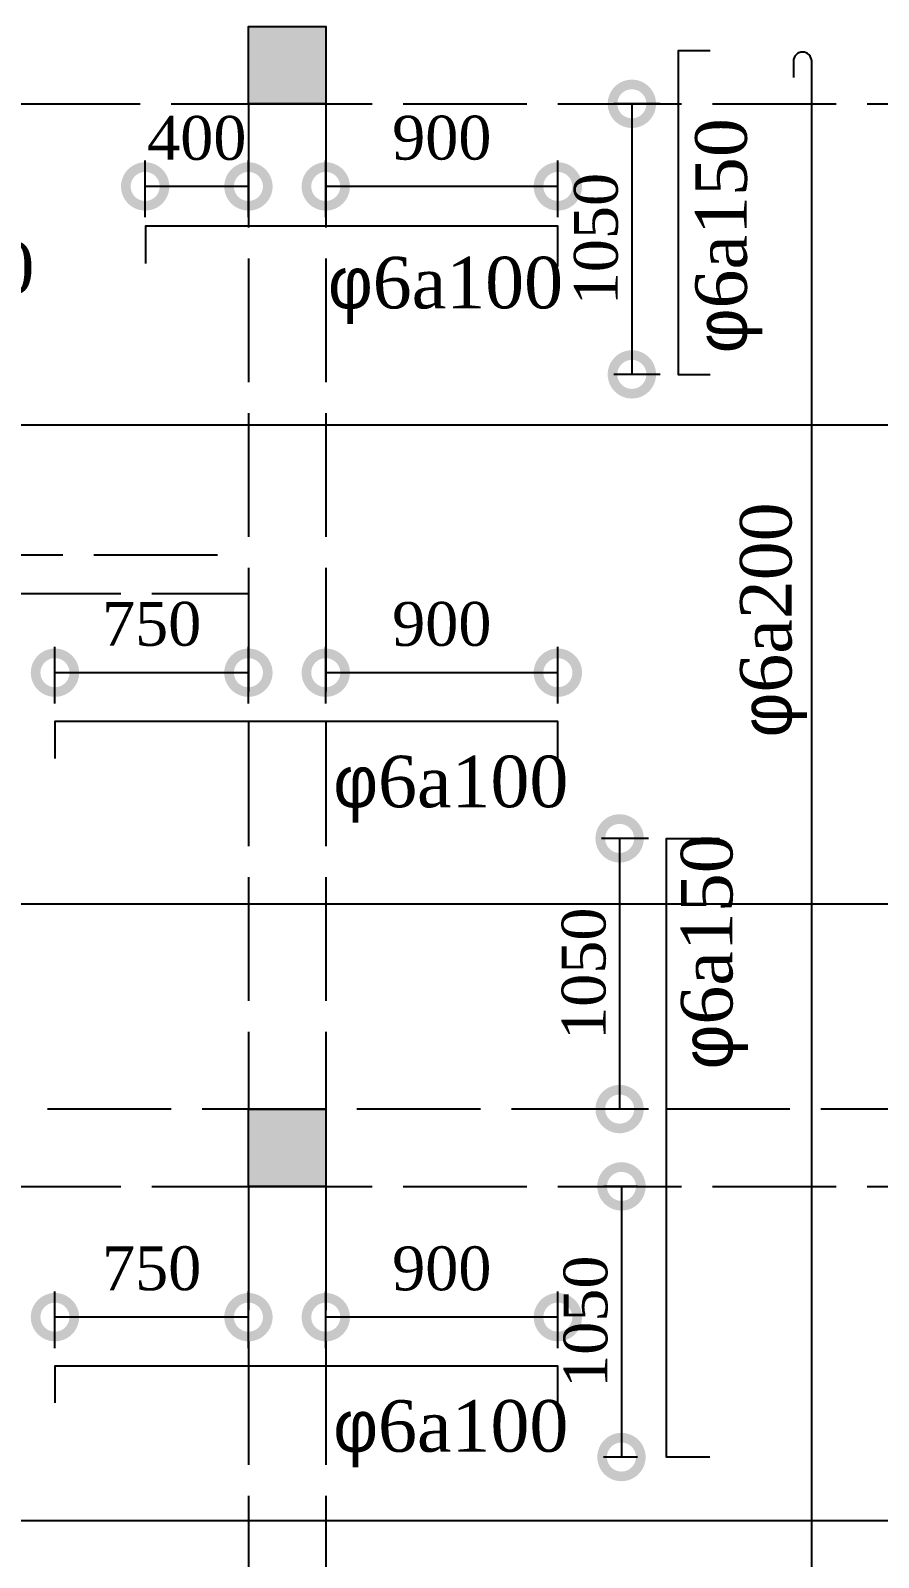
# Model space of a CAD drawing. Extents: x -105064 to -20964, y -943 to 58457.
# Drawn here: x -66441 to -63152, y 33593 to 39517 of the extents above; entities that cross this region are included whole.
import ezdxf

# ---------------------------------------------------------------- set-up
doc = ezdxf.new("R2010")
doc.units = 0
doc.header["$LTSCALE"] = 40
doc.linetypes.add('ACAD_ISO02W100', pattern=[15, 12, -3])
doc.layers.get('0').update_dxf_attribs({"linetype": 'CONTINUOUS'})
doc.layers.get('DEFPOINTS').update_dxf_attribs({"linetype": 'CONTINUOUS'})
for name, color, linetype in [('COT', 3, 'CONTINUOUS'), ('KTHUOT', 6, 'CONTINUOUS'), ('MANH', 2, 'CONTINUOUS'), ('TEXT', 7, 'CONTINUOUS'), ('THEP', 1, 'CONTINUOUS')]:
    doc.layers.add(name, color=color, linetype=linetype)
doc.styles.add('VNI-HELVE', font='')
doc.styles.add('VNI-TIMES', font='')
doc.styles.get('VNI-HELVE').set_extended_font_data('VNI-Helve')
doc.styles.get('VNI-TIMES').set_extended_font_data('VNI-Times')
doc.dimstyles.new('D1', dxfattribs={"dimscale": 0, "dimtxt": 300, "dimasz": 250, "dimexe": 250, "dimexo": 0, "dimgap": 160, "dimtad": 1, "dimdec": 0, "dimdsep": 46, "dimtxsty": 'VNI-HELVE', "dimblk1": 'ARCHTICK', "dimblk2": 'ARCHTICK', "dimsah": 1, "dimcen": 2.5, "dimclrd": 6, "dimclre": 6, "dimclrt": 6, "dimadec": 0, "dimazin": 0, "dimtfac": 1, "dimtdec": 0, "dimtmove": 0, "dimatfit": 3, "dimldrblk": 'ARCHTICK', "dimfxl": 1, "dimtolj": 1, "dimtzin": 0, "dimarcsym": 0})

# ---------------------------------------------------------------- blocks, each defined once
blk = doc.blocks.new('_DotSmall')
at = {"color": 0, "linetype": 'ByBlock', "const_width": 0.5}
blk.add_lwpolyline([(-0.0625, 0, 1), (0.0625, 0, 1)], format="xyb", close=True, dxfattribs=at)
blk = doc.blocks.new('*D195')
at = {"layer": 'DEFPOINTS', "color": 0, "linetype": 'Continuous', "transparency": 16777216}
for p in [(-66346.3, 34525.2), (-66346.3, 34335.5), (-65595.8, 34335.5)]:
    blk.add_point(p, dxfattribs=at)
at = {"layer": 'KTHUOT', "color": 9, "linetype": 'Continuous', "lineweight": -2, "transparency": 16777216}
for p, q in [((-66346.3, 34405.5), (-66346.3, 34625.2)), ((-65595.8, 34405.5), (-65595.8, 34625.2)), ((-65595.8, 34525.2), (-66346.3, 34525.2))]:
    blk.add_line(p, q, dxfattribs=at)
at = {"layer": 'KTHUOT', "color": 9, "linetype": 'Continuous', "lineweight": -2, "transparency": 16777216, "xscale": 300, "yscale": 300, "zscale": 300, "rotation": 180}
blk.add_blockref('_DotSmall', (-66346.3, 34525.2), dxfattribs=at)
at = {"layer": 'KTHUOT', "color": 9, "linetype": 'Continuous', "lineweight": -2, "transparency": 16777216, "xscale": 300, "yscale": 300, "zscale": 300}
blk.add_blockref('_DotSmall', (-65595.8, 34525.2), dxfattribs=at)
at = {"layer": 'KTHUOT', "color": 7, "linetype": 'Continuous', "transparency": 16777216, "insert": (-65971.1, 34713.6), "char_height": 170, "attachment_point": 5, "style": 'VNI-TIMES'}
blk.add_mtext('\\A1;750', dxfattribs=at)
blk = doc.blocks.new('_ARCHTICK')
at = {"color": 0, "linetype": 'ByBlock', "const_width": 0.15}
blk.add_lwpolyline([(-0.5, -0.5), (0.5, 0.5)], dxfattribs=at)
blk = doc.blocks.new('*D198')
at = {"layer": 'DEFPOINTS', "color": 0, "linetype": 'Continuous', "transparency": 16777216}
for p in [(-65295.8, 34525.2), (-65295.8, 34335.5), (-64395.4, 34335.5)]:
    blk.add_point(p, dxfattribs=at)
at = {"layer": 'KTHUOT', "color": 9, "linetype": 'Continuous', "lineweight": -2, "transparency": 16777216}
for p, q in [((-65295.8, 34405.5), (-65295.8, 34625.2)), ((-64395.4, 34405.5), (-64395.4, 34625.2)), ((-64395.4, 34525.2), (-65295.8, 34525.2))]:
    blk.add_line(p, q, dxfattribs=at)
at = {"layer": 'KTHUOT', "color": 9, "linetype": 'Continuous', "lineweight": -2, "transparency": 16777216, "xscale": 300, "yscale": 300, "zscale": 300, "rotation": 180}
blk.add_blockref('_DotSmall', (-65295.8, 34525.2), dxfattribs=at)
at = {"layer": 'KTHUOT', "color": 9, "linetype": 'Continuous', "lineweight": -2, "transparency": 16777216, "xscale": 300, "yscale": 300, "zscale": 300}
blk.add_blockref('_DotSmall', (-64395.4, 34525.2), dxfattribs=at)
at = {"layer": 'KTHUOT', "color": 7, "linetype": 'Continuous', "transparency": 16777216, "insert": (-64845.6, 34713.2), "char_height": 170, "attachment_point": 5, "style": 'VNI-TIMES'}
blk.add_mtext('\\A1;900', dxfattribs=at)
blk = doc.blocks.new('*D249')
at = {"layer": 'DEFPOINTS', "color": 0, "linetype": 'Continuous', "transparency": 16777216}
for p in [(-66346.3, 37025.4), (-66346.3, 36835.8), (-65595.8, 36835.8)]:
    blk.add_point(p, dxfattribs=at)
at = {"layer": 'KTHUOT', "color": 9, "linetype": 'Continuous', "lineweight": -2, "transparency": 16777216}
for p, q in [((-66346.3, 36905.8), (-66346.3, 37125.4)), ((-65595.8, 36905.8), (-65595.8, 37125.4)), ((-65595.8, 37025.4), (-66346.3, 37025.4))]:
    blk.add_line(p, q, dxfattribs=at)
at = {"layer": 'KTHUOT', "color": 9, "linetype": 'Continuous', "lineweight": -2, "transparency": 16777216, "xscale": 300, "yscale": 300, "zscale": 300, "rotation": 180}
blk.add_blockref('_DotSmall', (-66346.3, 37025.4), dxfattribs=at)
at = {"layer": 'KTHUOT', "color": 9, "linetype": 'Continuous', "lineweight": -2, "transparency": 16777216, "xscale": 300, "yscale": 300, "zscale": 300}
blk.add_blockref('_DotSmall', (-65595.8, 37025.4), dxfattribs=at)
at = {"layer": 'KTHUOT', "color": 7, "linetype": 'Continuous', "transparency": 16777216, "insert": (-65971.1, 37213.8), "char_height": 170, "attachment_point": 5, "style": 'VNI-TIMES'}
blk.add_mtext('\\A1;750', dxfattribs=at)
blk = doc.blocks.new('*D248')
at = {"layer": 'DEFPOINTS', "color": 0, "linetype": 'Continuous', "transparency": 16777216}
for p in [(-65295.8, 37025.4), (-65295.8, 36835.8), (-64395.4, 36835.8)]:
    blk.add_point(p, dxfattribs=at)
at = {"layer": 'KTHUOT', "color": 9, "linetype": 'Continuous', "lineweight": -2, "transparency": 16777216}
for p, q in [((-65295.8, 36905.8), (-65295.8, 37125.4)), ((-64395.4, 36905.8), (-64395.4, 37125.4)), ((-64395.4, 37025.4), (-65295.8, 37025.4))]:
    blk.add_line(p, q, dxfattribs=at)
at = {"layer": 'KTHUOT', "color": 9, "linetype": 'Continuous', "lineweight": -2, "transparency": 16777216, "xscale": 300, "yscale": 300, "zscale": 300, "rotation": 180}
blk.add_blockref('_DotSmall', (-65295.8, 37025.4), dxfattribs=at)
at = {"layer": 'KTHUOT', "color": 9, "linetype": 'Continuous', "lineweight": -2, "transparency": 16777216, "xscale": 300, "yscale": 300, "zscale": 300}
blk.add_blockref('_DotSmall', (-64395.4, 37025.4), dxfattribs=at)
at = {"layer": 'KTHUOT', "color": 7, "linetype": 'Continuous', "transparency": 16777216, "insert": (-64845.6, 37213.4), "char_height": 170, "attachment_point": 5, "style": 'VNI-TIMES'}
blk.add_mtext('\\A1;900', dxfattribs=at)
blk = doc.blocks.new('*D269')
at = {"layer": 'DEFPOINTS', "color": 0, "linetype": 'Continuous', "transparency": 16777216}
for p in [(-65295.8, 38911.8), (-65295.8, 38722.1), (-64395.4, 38722.1)]:
    blk.add_point(p, dxfattribs=at)
at = {"layer": 'KTHUOT', "color": 9, "linetype": 'Continuous', "lineweight": -2, "transparency": 16777216}
for p, q in [((-65295.8, 38792.1), (-65295.8, 39011.8)), ((-64395.4, 38792.1), (-64395.4, 39011.8)), ((-64395.4, 38911.8), (-65295.8, 38911.8))]:
    blk.add_line(p, q, dxfattribs=at)
at = {"layer": 'KTHUOT', "color": 9, "linetype": 'Continuous', "lineweight": -2, "transparency": 16777216, "xscale": 300, "yscale": 300, "zscale": 300, "rotation": 180}
blk.add_blockref('_DotSmall', (-65295.8, 38911.8), dxfattribs=at)
at = {"layer": 'KTHUOT', "color": 9, "linetype": 'Continuous', "lineweight": -2, "transparency": 16777216, "xscale": 300, "yscale": 300, "zscale": 300}
blk.add_blockref('_DotSmall', (-64395.4, 38911.8), dxfattribs=at)
at = {"layer": 'KTHUOT', "color": 7, "linetype": 'Continuous', "transparency": 16777216, "insert": (-64845.6, 39099.8), "char_height": 170, "attachment_point": 5, "style": 'VNI-TIMES'}
blk.add_mtext('\\A1;900', dxfattribs=at)
blk = doc.blocks.new('*D270')
at = {"layer": 'DEFPOINTS', "color": 0, "linetype": 'Continuous', "transparency": 16777216}
for p in [(-65996.3, 38911.8), (-65996.3, 38722.1), (-65595.8, 38722.1)]:
    blk.add_point(p, dxfattribs=at)
at = {"layer": 'KTHUOT', "color": 9, "linetype": 'Continuous', "lineweight": -2, "transparency": 16777216}
for p, q in [((-65996.3, 38792.1), (-65996.3, 39011.8)), ((-65595.8, 38792.1), (-65595.8, 39011.8)), ((-65595.8, 38911.8), (-65996.3, 38911.8))]:
    blk.add_line(p, q, dxfattribs=at)
at = {"layer": 'KTHUOT', "color": 9, "linetype": 'Continuous', "lineweight": -2, "transparency": 16777216, "xscale": 300, "yscale": 300, "zscale": 300, "rotation": 180}
blk.add_blockref('_DotSmall', (-65996.3, 38911.8), dxfattribs=at)
at = {"layer": 'KTHUOT', "color": 9, "linetype": 'Continuous', "lineweight": -2, "transparency": 16777216, "xscale": 300, "yscale": 300, "zscale": 300}
blk.add_blockref('_DotSmall', (-65595.8, 38911.8), dxfattribs=at)
at = {"layer": 'KTHUOT', "color": 7, "linetype": 'Continuous', "transparency": 16777216, "insert": (-65796.1, 39098.8), "char_height": 170, "attachment_point": 5, "style": 'VNI-TIMES'}
blk.add_mtext('\\A1;400', dxfattribs=at)
blk = doc.blocks.new('*D405')
at = {"layer": 'DEFPOINTS', "color": 0, "linetype": 'Continuous', "transparency": 16777216}
for p in [(-63928.5, 39232.4), (-64108.3, 38182.7), (-63928.5, 38182.7)]:
    blk.add_point(p, dxfattribs=at)
at = {"layer": 'KTHUOT', "color": 9, "linetype": 'Continuous', "lineweight": -2, "transparency": 16777216}
for p, q in [((-63998.5, 39232.4), (-64178.3, 39232.4)), ((-64108.3, 39232.4), (-64108.3, 38182.7)), ((-63998.5, 38182.7), (-64178.3, 38182.7))]:
    blk.add_line(p, q, dxfattribs=at)
at = {"layer": 'KTHUOT', "color": 9, "linetype": 'Continuous', "lineweight": -2, "transparency": 16777216, "xscale": 300, "yscale": 300, "zscale": 300}
for p, rotation in [((-64108.3, 39232.4), 90), ((-64108.3, 38182.7), 270)]:
    blk.add_blockref('_DotSmall', p, dxfattribs=dict(at, rotation=rotation))
at = {"layer": 'KTHUOT', "color": 7, "linetype": 'Continuous', "transparency": 16777216, "insert": (-64246.7, 38707.6), "char_height": 170, "attachment_point": 5, "rotation": 90, "style": 'VNI-TIMES'}
blk.add_mtext('\\A1;1050', dxfattribs=at)
blk = doc.blocks.new('*D406')
at = {"layer": 'DEFPOINTS', "color": 0, "linetype": 'Continuous', "transparency": 16777216}
for p in [(-63973.4, 36382.5), (-64155.8, 35332.4), (-63973.4, 35332.4)]:
    blk.add_point(p, dxfattribs=at)
at = {"layer": 'KTHUOT', "color": 9, "linetype": 'Continuous', "lineweight": -2, "transparency": 16777216}
for p, q in [((-64043.4, 36382.5), (-64225.8, 36382.5)), ((-64155.8, 36382.5), (-64155.8, 35332.4)), ((-64043.4, 35332.4), (-64225.8, 35332.4))]:
    blk.add_line(p, q, dxfattribs=at)
at = {"layer": 'KTHUOT', "color": 9, "linetype": 'Continuous', "lineweight": -2, "transparency": 16777216, "xscale": 300, "yscale": 300, "zscale": 300}
for p, rotation in [((-64155.8, 36382.5), 90), ((-64155.8, 35332.4), 270)]:
    blk.add_blockref('_DotSmall', p, dxfattribs=dict(at, rotation=rotation))
at = {"layer": 'KTHUOT', "color": 7, "linetype": 'Continuous', "transparency": 16777216, "insert": (-64294.2, 35857.5), "char_height": 170, "attachment_point": 5, "rotation": 90, "style": 'VNI-TIMES'}
blk.add_mtext('\\A1;1050', dxfattribs=at)
blk = doc.blocks.new('*D407')
at = {"layer": 'DEFPOINTS', "color": 0, "linetype": 'Continuous', "transparency": 16777216}
for p in [(-64015.8, 35032.4), (-64148.7, 33982.5), (-64015.8, 33982.5)]:
    blk.add_point(p, dxfattribs=at)
at = {"layer": 'KTHUOT', "color": 9, "linetype": 'Continuous', "lineweight": -2, "transparency": 16777216}
for p, q in [((-64085.8, 35032.4), (-64218.7, 35032.4)), ((-64148.7, 35032.4), (-64148.7, 33982.5)), ((-64085.8, 33982.5), (-64218.7, 33982.5))]:
    blk.add_line(p, q, dxfattribs=at)
at = {"layer": 'KTHUOT', "color": 9, "linetype": 'Continuous', "lineweight": -2, "transparency": 16777216, "xscale": 300, "yscale": 300, "zscale": 300}
for p, rotation in [((-64148.7, 35032.4), 90), ((-64148.7, 33982.5), 270)]:
    blk.add_blockref('_DotSmall', p, dxfattribs=dict(at, rotation=rotation))
at = {"layer": 'KTHUOT', "color": 7, "linetype": 'Continuous', "transparency": 16777216, "insert": (-64287.1, 34507.5), "char_height": 170, "attachment_point": 5, "rotation": 90, "style": 'VNI-TIMES'}
blk.add_mtext('\\A1;1050', dxfattribs=at)

msp = doc.modelspace()

# ---------------------------------------------------------------- linework, layer by layer
at = {"layer": 'COT'}
for points in [[(-65295.8, 39232.4), (-65595.8, 39232.4), (-65595.8, 39532.4), (-65295.8, 39532.4)], [(-65295.8, 35032.4), (-65595.8, 35032.4), (-65595.8, 35332.4), (-65295.8, 35332.4)]]:
    msp.add_lwpolyline(points, close=True, dxfattribs=at)
for points in [[(-65295.8, 39232.4), (-65595.8, 39232.4), (-65295.8, 39532.4), (-65595.8, 39532.4)], [(-65295.8, 35032.4), (-65595.8, 35032.4), (-65295.8, 35332.4), (-65595.8, 35332.4)]]:
    msp.add_solid(points, dxfattribs=at)
at = {"layer": 'MANH', "linetype": 'ACAD_ISO02W100'}
for p, q in [((-68295.8, 39232.4), (-65595.8, 39232.4)), ((-65595.8, 39232.4), (-61995.8, 39232.4)), ((-65595.8, 39232.4), (-65595.8, 35332.4)), ((-65295.8, 39232.4), (-65295.8, 35332.4)), ((-68595.8, 37482.4), (-65595.8, 37482.4)), ((-68370.8, 37332.4), (-65595.8, 37332.4)), ((-65295.8, 35332.4), (-68295.8, 35332.4)), ((-61695.8, 35332.4), (-65295.8, 35332.4)), ((-68370.8, 35032.4), (-65595.8, 35032.4)), ((-65595.8, 35032.4), (-61995.8, 35032.4)), ((-65595.8, 35032.4), (-65595.8, 31132.4)), ((-65295.8, 35032.4), (-65295.8, 31132.4))]:
    msp.add_line(p, q, dxfattribs=at)
at = {"layer": 'THEP'}
for points in [[(-63805, 39438.3), (-63928.5, 39438.3), (-63928.5, 38182.7), (-63805, 38182.7)], [(-64395.1, 38601.3), (-64395.1, 38758.1), (-65995.6, 38758.1), (-65995.6, 38613.3)], [(-64395.4, 36666.8), (-64395.4, 36835.8), (-66346.3, 36835.8), (-66346.3, 36692.8)], [(-63805.5, 33982.5), (-63973.4, 33982.5), (-63973.4, 36382.5), (-63768.5, 36382.5)], [(-64395.4, 34166.6), (-64395.4, 34335.5), (-66346.3, 34335.5), (-66346.3, 34192.6)]]:
    msp.add_lwpolyline(points, dxfattribs=at)
for points in [[(-63410.7, 31132.4), (-63410.7, 39397.5, 1), (-63481.8, 39397.5), (-63481.8, 39334.4)], [(-67096.1, 38029.1), (-67147.1, 38029.1, 1), (-67147.1, 37986.7), (-49341.5, 37986.7, 1), (-49341.5, 38028.6), (-49375.5, 38028.6)], [(-37886, 36217.9), (-37800.8, 36217.9, -1), (-37800.8, 36127.6), (-37800.8, 36127.6), (-71471.3, 36127.6, -1), (-71471.3, 36212.5), (-71407.2, 36212.5)], [(-37886, 33825.2), (-37800.8, 33825.2, -1), (-37800.8, 33734.9), (-37800.8, 33734.9), (-71471.3, 33734.9, -1), (-71471.3, 33819.7), (-71407.2, 33819.7)]]:
    msp.add_lwpolyline(points, format="xyb", dxfattribs=at)

# ---------------------------------------------------------------- texts
at = {"layer": 'TEXT', "char_height": 200, "width": 982.857, "attachment_point": 1, "rotation": 90, "style": 'VNI-TIMES'}
for s, insert in [('{\\fSymbol|b0|i0|c2|p16;f}6a150', (-63862.4, 38264.9)), ('{\\fSymbol|b0|i0|c2|p16;f}6a200', (-63688.8, 36774.5)), ('{\\fSymbol|b0|i0|c2|p16;f}6a150', (-63918.1, 35486.7))]:
    msp.add_mtext(s, dxfattribs=dict(at, insert=insert))
at = {"layer": 'TEXT', "char_height": 200, "width": 982.857, "attachment_point": 1, "style": 'VNI-TIMES'}
for s, insert in [('{\\fSymbol|b0|i0|c2|p16;f}6a200', (-67337.5, 38696.3)), ('{\\fSymbol|b0|i0|c2|p16;f}6a100', (-65286.9, 38638.7)), ('{\\fSymbol|b0|i0|c2|p16;f}6a100', (-65266.3, 36703.4)), ('{\\fSymbol|b0|i0|c2|p16;f}6a100', (-65266.3, 34203.2))]:
    msp.add_mtext(s, dxfattribs=dict(at, insert=insert))

# ---------------------------------------------------------------- dimensions: what is measured, and where the dimension line sits
at = {"layer": 'KTHUOT', "color": 6, "linetype": 'Continuous'}
for base, p1, p2, angle, override, picture, middle in [((-64108.3, 38182.7), (-63928.5, 39232.4), (-63928.5, 38182.7), 90, {"dimscale": 1, "dimtxt": 170, "dimasz": 300, "dimexe": 70, "dimexo": 70, "dimgap": 50, "dimtxsty": 'VNI-TIMES', "dimblk1": 'DotSmall', "dimblk2": 'DotSmall', "dimclrd": 9, "dimclre": 9, "dimclrt": 7}, '*D405', (-64246.7, 38707.6)), ((-65295.8, 38911.8), (-64395.4, 38722.1), (-65295.8, 38722.1), 180, {"dimscale": 1, "dimtxt": 170, "dimasz": 300, "dimexe": 100, "dimexo": 70, "dimgap": 100, "dimtxsty": 'VNI-TIMES', "dimblk1": 'DotSmall', "dimblk2": 'DotSmall', "dimclrd": 9, "dimclre": 9, "dimclrt": 7}, '*D269', (-64845.6, 39099.8)), ((-66346.2719, 37025.3972), (-65595.8347, 36835.7565), (-66346.2719, 36835.7565), 180, {"dimscale": 1, "dimtxt": 170, "dimasz": 300, "dimexe": 100, "dimexo": 70, "dimgap": 100, "dimtxsty": 'VNI-TIMES', "dimblk1": 'DotSmall', "dimblk2": 'DotSmall', "dimclrd": 9, "dimclre": 9, "dimclrt": 7}, '*D249', (-65971.0533, 37213.8022)), ((-65295.8, 37025.4), (-64395.4, 36835.8), (-65295.8, 36835.8), 180, {"dimscale": 1, "dimtxt": 170, "dimasz": 300, "dimexe": 100, "dimexo": 70, "dimgap": 100, "dimtxsty": 'VNI-TIMES', "dimblk1": 'DotSmall', "dimblk2": 'DotSmall', "dimclrd": 9, "dimclre": 9, "dimclrt": 7}, '*D248', (-64845.6, 37213.4)), ((-64155.8, 35332.4), (-63973.4, 36382.5), (-63973.4, 35332.4), 90, {"dimscale": 1, "dimtxt": 170, "dimasz": 300, "dimexe": 70, "dimexo": 70, "dimgap": 50, "dimtxsty": 'VNI-TIMES', "dimblk1": 'DotSmall', "dimblk2": 'DotSmall', "dimclrd": 9, "dimclre": 9, "dimclrt": 7}, '*D406', (-64294.2, 35857.5)), ((-64148.7, 33982.5), (-64015.8, 35032.4), (-64015.8, 33982.5), 90, {"dimscale": 1, "dimtxt": 170, "dimasz": 300, "dimexe": 70, "dimexo": 70, "dimgap": 50, "dimtxsty": 'VNI-TIMES', "dimblk1": 'DotSmall', "dimblk2": 'DotSmall', "dimclrd": 9, "dimclre": 9, "dimclrt": 7}, '*D407', (-64287.1, 34507.5)), ((-66346.2719, 34525.1597), (-65595.8347, 34335.519), (-66346.2719, 34335.519), 180, {"dimscale": 1, "dimtxt": 170, "dimasz": 300, "dimexe": 100, "dimexo": 70, "dimgap": 100, "dimtxsty": 'VNI-TIMES', "dimblk1": 'DotSmall', "dimblk2": 'DotSmall', "dimclrd": 9, "dimclre": 9, "dimclrt": 7}, '*D195', (-65971.0533, 34713.5647)), ((-65295.8, 34525.2), (-64395.4, 34335.5), (-65295.8, 34335.5), 180, {"dimscale": 1, "dimtxt": 170, "dimasz": 300, "dimexe": 100, "dimexo": 70, "dimgap": 100, "dimtxsty": 'VNI-TIMES', "dimblk1": 'DotSmall', "dimblk2": 'DotSmall', "dimclrd": 9, "dimclre": 9, "dimclrt": 7}, '*D198', (-64845.6, 34713.2))]:
    dim = msp.add_linear_dim(base=base, p1=p1, p2=p2, angle=angle, dimstyle='D1', override=override, dxfattribs=at)
    dim.commit()
    dim.dimension.update_dxf_attribs({"geometry": picture, "text_midpoint": middle})
dim = msp.add_linear_dim(base=(-65996.2719, 38911.7712), p1=(-65595.8347, 38722.1306), p2=(-65996.2719, 38722.1306), angle=180, dimstyle='D1', override={"dimscale": 1, "dimtxt": 170, "dimasz": 300, "dimexe": 100, "dimexo": 70, "dimgap": 100, "dimtxsty": 'VNI-TIMES', "dimblk1": 'DotSmall', "dimblk2": 'DotSmall', "dimclrd": 9, "dimclre": 9, "dimclrt": 7}, dxfattribs=at)
dim.commit()
dim.dimension.update_dxf_attribs({"geometry": '*D270', "text_midpoint": (-65796.0533, 38911.7712), "dimtype": 160})

doc.saveas('drawing.dxf')
